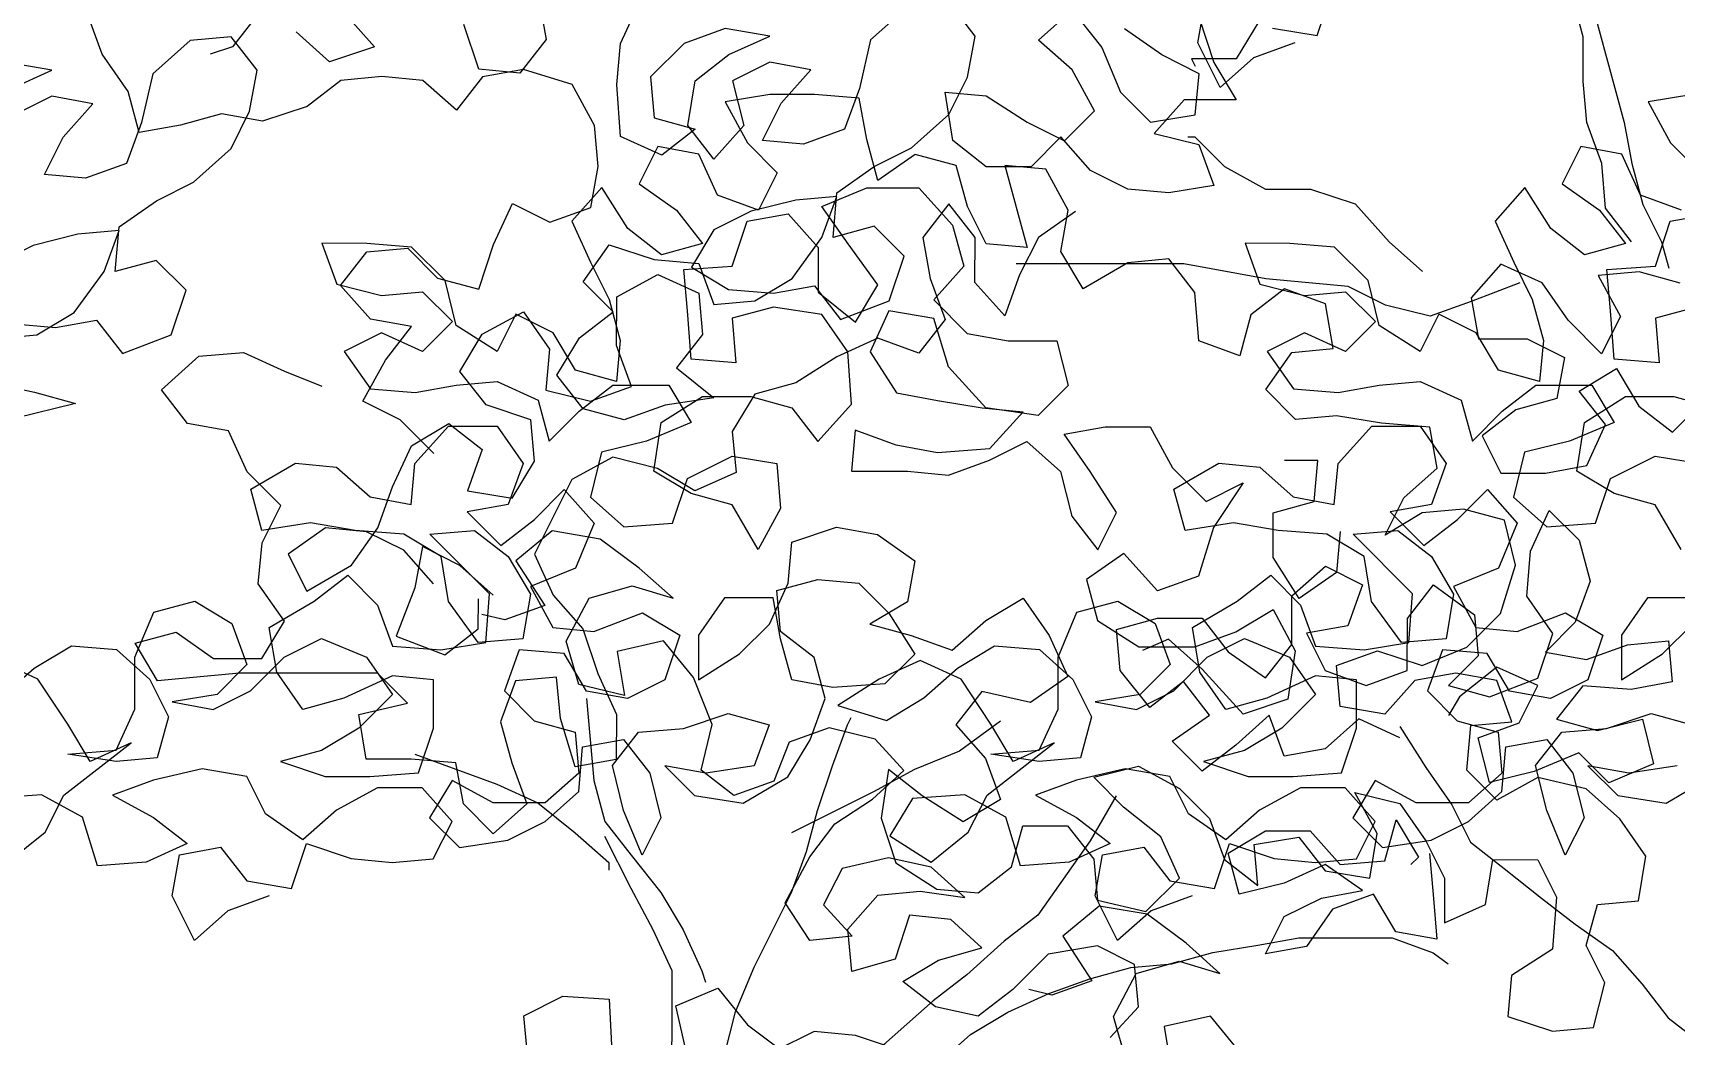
# Model space of a CAD drawing. Header units: inches. Extents: x 350994 to 353538, y 1581369 to 1583842.
# Drawn here: x 351545.255 to 351545.972, y 1583552.022 to 1583552.46 of the extents above; entities that cross this region are included whole.
import ezdxf

# ---------------------------------------------------------------- set-up
doc = ezdxf.new("R2010")
doc.units = ezdxf.units.IN
doc.header["$MEASUREMENT"] = 0
doc.linetypes.add('1', pattern=[0])
doc.layers.add('FOREST', color=96, linetype='Continuous')
doc.layers.add('TREE', color=81, linetype='1')

# ---------------------------------------------------------------- blocks, each defined once
blk = doc.blocks.new('TREE_4')
at = {"color": 94}
for points in [[(1490.8, 6476.1), (1458.9, 6464.5), (1432.9, 6441.4), (1415.6, 6476.1), (1421.4, 6507.9)], [(1473.4, 6487.6), (1508.1, 6481.8), (1519.7, 6516.5)], [(-1657.6, 5744.7), (-1683.6, 5770.7), (-1712.5, 5785.2), (-1695.1, 5817), (-1674.9, 5843), (-1706.7, 5848.8), (-1729.8, 5874.9), (-1709.5, 5900.9), (-1677.7, 5903.7), (-1654.6, 5880.6), (-1622.8, 5871.9), (-1611.2, 5906.6), (-1596.7, 5938.4), (-1567.8, 5923.9), (-1536, 5935.4), (-1530.2, 5967.2), (-1533.1, 5999), (-1550.4, 6030.8), (-1588, 6042.4), (-1619.8, 6036.7), (-1640, 6010.7), (-1666, 6033.8), (-1697.8, 6036.8), (-1729.6, 6033.9), (-1755.7, 6013.7), (-1790.4, 6002.2), (-1822.2, 6008), (-1854, 5999.3), (-1885.8, 5993.6), (-1894.5, 6025.4), (-1914.7, 6054.3), (-1926.2, 6086.1)], [(696, 5814.8), (664.1, 5803.3), (638.1, 5780.2), (620.8, 5814.9), (626.6, 5846.7), (658.4, 5852.5), (678.6, 5826.4), (713.3, 5820.6), (724.9, 5855.3), (759.6, 5843.7), (791.4, 5840.8), (823.2, 5843.6), (837.7, 5872.5), (814.6, 5898.6), (779.9, 5898.6), (748.1, 5881.3), (722, 5858.2), (693.1, 5878.4), (678.7, 5907.4), (644, 5913.2), (606.4, 5904.5), (574.6, 5893), (606.4, 5875.6), (632.4, 5855.4), (600.6, 5840.9), (563, 5838.1), (551.4, 5875.7), (519.7, 5893.1), (479.2, 5890.2)], [(493.6, 5841), (522.5, 5864.1), (537, 5893), (589.1, 5933.5), (557.3, 5919), (539.9, 5948), (516.8, 5982.7), (485.1, 5997.2)], [(487.9, 5968.3), (514, 5991.4), (542.9, 6008.7), (577.6, 6005.8), (603.6, 5982.6), (618, 5953.7), (609.3, 5921.9), (577.5, 5919), (539.9, 5924.8), (577.5, 5927.7), (592, 5959.5), (592, 6000), (606.5, 6034.7), (638.3, 6043.3), (667.2, 6025.9), (678.8, 5994.1), (655.6, 5971), (620.9, 5965.2), (652.7, 5959.4), (681.6, 5973.9), (707.7, 5999.9), (736.6, 6014.3), (771.3, 5999.8), (791.5, 5970.9), (765.5, 5944.9), (736.5, 5927.6), (704.7, 5918.9), (739.4, 5907.3), (774.1, 5907.3), (811.7, 5910.1), (823.3, 5944.8), (823.3, 5982.4), (791.5, 5985.3), (753.9, 5968), (722.1, 5959.4), (701.9, 5988.3), (696.1, 6023), (730.9, 6043.2), (756.9, 6063.4), (780, 6040.3), (791.5, 6008.5), (829.1, 6005.5), (863.8, 6011.3), (866.8, 6048.9), (820.5, 6095.2), (855.2, 6098), (881.2, 6077.8), (898.6, 6048.8), (892.7, 6014.2), (858, 6011.3), (834.9, 6043.1), (829.2, 6077.8), (800.3, 6095.2), (762.7, 6098.1), (728, 6103.9), (690.4, 6098.2), (681.8, 6130), (716.5, 6150.2), (748.3, 6147.3), (774.3, 6124.1), (806.1, 6118.3), (809, 6150.1), (835.1, 6179), (872.7, 6179), (892.9, 6150), (881.3, 6118.2), (849.5, 6112.5), (875.5, 6086.4), (901.5, 6106.7), (924.7, 6129.8), (947.8, 6103.7), (933.3, 6069), (898.6, 6054.6), (915.9, 6022.8), (947.7, 6019.9), (985.3, 6034.3), (1014.2, 6016.9), (1002.6, 5982.2), (973.7, 5967.8), (941.9, 5973.6), (924.5, 6002.6), (889.8, 6005.5), (878.3, 5973.7), (901.4, 5950.5), (933.2, 5941.8), (936, 5910), (910, 5886.9), (869.5, 5887), (837.7, 5904.3), (820.3, 5875.4), (843.4, 5852.3), (881, 5858), (910, 5872.5), (936, 5895.6), (938.9, 5930.3), (970.7, 5936), (991, 5910), (999.6, 5875.3), (985.1, 5846.4), (970.7, 5881.1), (962, 5915.8), (982.3, 5941.8), (1017, 5944.6), (1051.7, 5956.2), (1083.5, 5947.5), (1071.9, 5915.7), (1034.3, 5909.9), (1002.5, 5915.7), (1025.6, 5892.6), (1063.2, 5886.8), (1097.9, 5907), (1115.3, 5935.9), (1126.9, 5967.7), (1118.3, 5999.5), (1092.3, 6019.8), (1089.4, 6051.6), (1121.2, 6060.2), (1153, 6057.3), (1176.1, 6034.1), (1196.3, 6002.3), (1173.2, 5979.2), (1132.7, 5976.3), (1100.9, 5982.2), (1092.2, 6014), (1086.5, 6045.8), (1048.9, 6045.8), (1028.6, 6016.9), (1028.6, 5982.2), (1060.4, 6002.4), (1083.6, 6025.5), (1098.1, 6057.3), (1101, 6089.1), (1135.7, 6100.7), (1167.5, 6094.9), (1196.4, 6074.6), (1190.6, 6042.8), (1161.6, 6025.5), (1193.4, 6016.8), (1225.2, 6005.2), (1251.3, 6028.3), (1280.2, 6045.6), (1300.4, 6016.7), (1314.9, 5984.9), (1285.9, 5964.6), (1248.3, 5973.3), (1228.1, 5947.3), (1251.2, 5921.3), (1262.7, 5889.5), (1233.8, 5872.2), (1202, 5892.4), (1176, 5912.7), (1170.2, 5875.1), (1181.7, 5840.4), (1213.5, 5820.1), (1245.3, 5817.2), (1271.3, 5837.4), (1280, 5869.2), (1314.7, 5869.2), (1335, 5843.2), (1337.8, 5811.4), (1375.4, 5802.6), (1401.4, 5828.6), (1387, 5860.5), (1358.1, 5883.6), (1335, 5906.8), (1369.7, 5915.4), (1401.5, 5898), (1424.6, 5874.9), (1436.2, 5843.1), (1462.2, 5822.8), (1459.3, 5854.6), (1494, 5860.4), (1514.2, 5834.3), (1548.9, 5828.5), (1554.7, 5863.2), (1537.4, 5895), (1572.1, 5886.3), (1592.3, 5857.4), (1606.7, 5828.5), (1606.7, 5793.8), (1638.5, 5808.2), (1644.3, 5842.9), (1679, 5842.8), (1693.5, 5813.9), (1690.5, 5773.4), (1658.7, 5753.2), (1655.8, 5721.4), (1690.5, 5709.8), (1722.3, 5712.7), (1731, 5747.4), (1716.6, 5776.3), (1725.3, 5808.1), (1757.1, 5811), (1762.9, 5845.7), (1742.7, 5874.6), (1716.7, 5897.7), (1679.1, 5906.5), (1647.3, 5889.1), (1624.2, 5912.3), (1627.1, 5947), (1658.9, 5949.8), (1647.3, 5981.7), (1615.5, 5987.5), (1583.7, 5981.7), (1560.6, 5955.7), (1525.9, 5961.5), (1523, 5993.3), (1554.8, 6004.9), (1589.5, 5993.3), (1624.2, 6007.7), (1650.3, 6033.7), (1661.9, 6071.3), (1653.2, 6106), (1621.4, 6114.7), (1589.6, 6111.8), (1560.7, 6094.5), (1575.2, 6123.4), (1601.2, 6146.5), (1595.5, 6178.3), (1557.9, 6181.2), (1523.2, 6187.1), (1491.4, 6184.2), (1468.3, 6207.3), (1488.6, 6236.2), (1520.4, 6239.1), (1514.6, 6273.8), (1482.8, 6285.4), (1456.8, 6265.2), (1448.1, 6233.4), (1416.3, 6245), (1413.4, 6282.6), (1393.2, 6308.6), (1361.4, 6305.7), (1326.7, 6285.5), (1309.4, 6314.5), (1315.2, 6346.3), (1297.9, 6378.1), (1266.1, 6381), (1283.4, 6317.4), (1251.5, 6320.3), (1237.1, 6349.2), (1228.5, 6381), (1196.7, 6389.7), (1167.7, 6369.5), (1159.1, 6401.3), (1153.3, 6433.2), (1118.7, 6436.1), (1084, 6436.1), (1049.3, 6430.4), (1066.6, 6398.5), (1089.7, 6375.4), (1075.2, 6346.5), (1043.4, 6358.1), (1029, 6389.9), (997.2, 6395.7), (982.7, 6366.8), (1011.6, 6346.5), (1031.8, 6320.5), (1000, 6311.9), (974, 6332.1), (953.8, 6363.9), (930.6, 6337.9), (945.1, 6306.1), (959.5, 6277.2), (968.1, 6245.4), (965.2, 6213.6), (933.4, 6222.3), (916.1, 6251.2), (887.2, 6265.7), (872.7, 6236.8), (840.9, 6257.1), (832.3, 6291.8), (806.3, 6317.8), (771.6, 6320.7), (736.9, 6320.8), (748.4, 6289), (783.1, 6280.3), (814.9, 6283.1), (838, 6260), (814.9, 6236.9), (783.1, 6251.3), (754.2, 6236.9), (774.4, 6208), (809.1, 6205.1), (840.9, 6210.8), (872.7, 6213.7), (904.5, 6199.2), (913.1, 6167.4), (936.3, 6190.5), (962.3, 6210.7), (1005.7, 6210.7), (1023, 6181.7), (988.3, 6167.3), (953.6, 6158.7), (944.9, 6124), (970.9, 6100.8), (1008.5, 6103.7), (1020.1, 6138.4), (1054.8, 6155.7), (1089.5, 6149.9), (1092.3, 6115.2), (1075, 6083.4), (1054.8, 6118.1), (1023, 6126.8), (994.1, 6144.2), (999.9, 6181.7), (1031.7, 6202), (1069.3, 6201.9), (1101.1, 6193.2), (1121.3, 6167.2), (1147.3, 6196.1), (1144.5, 6236.6), (1124.3, 6265.5), (1086.7, 6271.3), (1054.9, 6262.7), (1057.7, 6228), (1023.1, 6230.9), (1020.2, 6268.5), (1017.3, 6300.3), (1054.9, 6303.1), (1066.5, 6337.8), (1098.3, 6343.6), (1121.4, 6317.5), (1121.4, 6282.8), (1150.3, 6259.7), (1167.7, 6288.6), (1144.6, 6320.4), (1124.4, 6349.3), (1159.1, 6363.8), (1199.5, 6363.7), (1225.5, 6334.8), (1234.2, 6303), (1211, 6277), (1237, 6250.9), (1268.8, 6245.1), (1306.4, 6245.1), (1315.1, 6210.4), (1291.9, 6187.3), (1251.4, 6193.1), (1222.5, 6224.9), (1211, 6262.5), (1176.3, 6268.3), (1161.8, 6236.5), (1182.1, 6204.7), (1213.9, 6198.9), (1248.5, 6193.1), (1280.3, 6190.2), (1254.3, 6161.3), (1213.8, 6158.4), (1182, 6164.2), (1150.2, 6175.8), (1147.3, 6144), (1190.7, 6144), (1222.5, 6141.1), (1254.3, 6152.6), (1283.2, 6167), (1309.2, 6143.9), (1317.9, 6109.2), (1338.1, 6083.1), (1352.6, 6112), (1332.3, 6143.9), (1312.1, 6172.8), (1343.9, 6178.5), (1378.6, 6178.5), (1396, 6146.7), (1422, 6120.6), (1450.9, 6135.1), (1427.7, 6100.4), (1416.1, 6062.8), (1384.3, 6051.3), (1358.3, 6080.2), (1329.4, 6060), (1338, 6028.2), (1369.8, 6007.9), (1413.2, 6007.9), (1445, 6019.4), (1473.9, 6036.7), (1491.2, 6004.9), (1485.4, 5967.3), (1450.7, 5955.8), (1418.9, 5990.5), (1392.9, 6013.7), (1372.7, 6005)], [(1411.3, 5814.8), (1379.5, 5803.3), (1353.4, 5780.2), (1336.1, 5814.9), (1341.9, 5846.7), (1373.7, 5852.5), (1393.9, 5826.4), (1428.6, 5820.6), (1440.2, 5855.3), (1474.9, 5843.7), (1506.7, 5840.8), (1538.5, 5843.6), (1553, 5872.5), (1529.9, 5898.6), (1495.2, 5898.6), (1463.4, 5881.3), (1437.3, 5858.2), (1408.4, 5878.4), (1394, 5907.4), (1359.3, 5913.2), (1321.7, 5904.5), (1289.9, 5893), (1321.7, 5875.6), (1347.7, 5855.4), (1315.9, 5840.9), (1278.3, 5838.1), (1266.8, 5875.7), (1235, 5893.1), (1194.5, 5890.2), (1177.1, 5861.3), (1208.9, 5841), (1237.8, 5864.1), (1252.3, 5893), (1304.4, 5933.5), (1272.6, 5919), (1255.3, 5948), (1232.2, 5982.7), (1200.4, 5997.2), (1168.6, 5982.7), (1136.7, 5962.5), (1174.3, 5950.9), (1203.2, 5968.3), (1229.3, 5991.4), (1258.2, 6008.7), (1292.9, 6005.8), (1318.9, 5982.6), (1333.3, 5953.7), (1324.6, 5921.9), (1292.8, 5919), (1255.2, 5924.8), (1292.8, 5927.7), (1307.3, 5959.5), (1307.4, 6000), (1321.8, 6034.7), (1353.7, 6043.3), (1382.6, 6025.9), (1394.1, 5994.1), (1370.9, 5971), (1336.2, 5965.2), (1368, 5959.4), (1397, 5973.9), (1423, 5999.9), (1451.9, 6014.3), (1486.6, 5999.8), (1506.8, 5970.9), (1480.8, 5944.9), (1451.9, 5927.6), (1420, 5918.9), (1454.7, 5907.3), (1489.4, 5907.3), (1527, 5910.1), (1538.6, 5944.8), (1538.6, 5982.4), (1506.8, 5985.3), (1469.2, 5968), (1437.4, 5959.4), (1417.2, 5988.3), (1411.5, 6023), (1446.2, 6043.2), (1472.2, 6063.4), (1495.3, 6040.3), (1506.9, 6008.5), (1544.5, 6005.5), (1579.2, 6011.3), (1582.1, 6048.9), (1535.9, 6095.2), (1570.6, 6098), (1596.6, 6077.8), (1613.9, 6048.8), (1608.1, 6014.2), (1573.4, 6011.3), (1550.3, 6043.1), (1544.5, 6077.8), (1515.6, 6095.2), (1478, 6098.1), (1443.3, 6103.9), (1405.8, 6098.2), (1397.1, 6130), (1431.8, 6150.2), (1463.6, 6147.3), (1489.6, 6124.1), (1521.4, 6118.3), (1524.3, 6150.1), (1550.4, 6179), (1588, 6179), (1608.2, 6150), (1596.6, 6118.2), (1564.8, 6112.5), (1590.8, 6086.4), (1616.8, 6106.7), (1640, 6129.8), (1663.1, 6103.7), (1648.6, 6069), (1613.9, 6054.6), (1631.2, 6022.8), (1663, 6019.9), (1700.6, 6034.3), (1729.5, 6016.9), (1717.9, 5982.2), (1689, 5967.8), (1657.2, 5973.6), (1639.9, 6002.6), (1605.2, 6005.5), (1593.6, 5973.7), (1616.7, 5950.5), (1648.5, 5941.8), (1651.3, 5910), (1625.3, 5886.9), (1584.8, 5887), (1553, 5904.3), (1535.7, 5875.4), (1558.8, 5852.3), (1596.4, 5858), (1625.3, 5872.5), (1651.3, 5895.6), (1654.3, 5930.3), (1686.1, 5936), (1706.3, 5910), (1714.9, 5875.3), (1700.4, 5846.4), (1686, 5881.1), (1677.4, 5915.8), (1697.6, 5941.8), (1732.3, 5944.6), (1767, 5956.2), (1798.8, 5947.5)], [(1787.2, 5915.7), (1749.6, 5909.9), (1717.8, 5915.7), (1741, 5892.6), (1778.5, 5886.8), (1813.3, 5907)], [(1801.8, 6045.8), (1764.2, 6045.8), (1744, 6016.9), (1743.9, 5982.2), (1775.8, 6002.4), (1798.9, 6025.5)], [(1799.3, 6436.1), (1764.6, 6430.4), (1781.9, 6398.5), (1805, 6375.4)], [(1790.5, 6346.5), (1758.7, 6358.1), (1744.3, 6389.9), (1712.5, 6395.7), (1698, 6366.8), (1726.9, 6346.5), (1747.1, 6320.5), (1715.3, 6311.9), (1689.3, 6332.1), (1669.1, 6363.9), (1646, 6337.9), (1660.4, 6306.1), (1674.8, 6277.2), (1683.5, 6245.4), (1680.5, 6213.6), (1648.7, 6222.3), (1631.4, 6251.2), (1602.5, 6265.7), (1588, 6236.8), (1556.2, 6257.1), (1547.6, 6291.8), (1521.6, 6317.8), (1486.9, 6320.7), (1452.2, 6320.8), (1463.8, 6289), (1498.4, 6280.3), (1530.2, 6283.1), (1553.4, 6260), (1530.2, 6236.9), (1498.4, 6251.3), (1469.5, 6236.9), (1489.7, 6208), (1524.4, 6205.1), (1556.2, 6210.8), (1588, 6213.7), (1619.8, 6199.2), (1628.4, 6167.4), (1651.6, 6190.5), (1677.6, 6210.7), (1721, 6210.7), (1738.3, 6181.7), (1703.6, 6167.3), (1668.9, 6158.7), (1660.2, 6124), (1686.2, 6100.8), (1723.8, 6103.7), (1735.4, 6138.4), (1770.1, 6155.7), (1804.8, 6149.9)], [(1790.3, 6083.4), (1770.1, 6118.1), (1738.3, 6126.8), (1709.4, 6144.2), (1715.2, 6181.7), (1747, 6202), (1784.6, 6201.9), (1816.4, 6193.2)], [(1802, 6271.3), (1770.2, 6262.7), (1773.1, 6228), (1738.4, 6230.9), (1735.5, 6268.5), (1732.7, 6300.3), (1770.2, 6303.1), (1781.8, 6337.8), (1813.7, 6343.6)], [(-763.6, 6380), (-778.1, 6348.2), (-789.7, 6316.4), (-807.1, 6284.6), (-810, 6252.8), (-798.5, 6189.2), (-784.1, 6160.3), (-775.4, 6128.4), (-761, 6096.6), (-735.1, 6001.2), (-729.3, 5969.4), (-720.7, 5937.6), (-706.2, 5908.6), (-700.5, 5888.4)], [(473.7, 6214), (514.2, 6205.3), (546, 6196.6), (499.7, 6185.1)], [(-729.4, 5908.7), (-749.6, 5934.7), (-752.4, 5969.4), (-764, 6001.2), (-766.8, 6033), (-766.8, 6067.7), (-775.5, 6099.5), (-789.9, 6128.5), (-810.1, 6157.4), (-841.9, 6169), (-893.9, 6209.5), (-917, 6235.5), (-922.8, 6238.4)], [(-1657.7, 5643.5), (-1680.8, 5669.6), (-1709.7, 5684), (-1741.5, 5687), (-1770.5, 5666.7), (-1756, 5637.8), (-1721.3, 5658), (-1701, 5686.9), (-1689.5, 5718.7), (-1675, 5750.5), (-1646, 5767.8), (-1620, 5747.6), (-1631.6, 5715.8), (-1596.9, 5710), (-1579.6, 5738.8), (-1582.4, 5770.7), (-1617.1, 5782.3), (-1637.3, 5808.3), (-1620, 5837.2), (-1588.1, 5854.5), (-1567.9, 5825.6), (-1570.8, 5793.8), (-1536.2, 5785.1), (-1504.3, 5796.6), (-1515.9, 5828.4), (-1515.8, 5866), (-1484, 5883.3), (-1452.2, 5868.8), (-1449.4, 5837), (-1469.6, 5811), (-1440.7, 5787.9), (-1478.3, 5782.1), (-1510.1, 5770.6), (-1541.9, 5779.3), (-1562.2, 5805.3), (-1544.8, 5834.2), (-1518.7, 5854.4), (-1541.9, 5877.6), (-1521.6, 5906.5), (-1486.9, 5894.9), (-1452.2, 5892), (-1440.7, 5860.2), (-1408.9, 5863), (-1379.9, 5880.3), (-1356.8, 5912.1), (-1345.2, 5943.9), (-1377, 5941.1), (-1411.7, 5932.4), (-1440.6, 5918), (-1458, 5889.1), (-1429.1, 5871.7), (-1394.4, 5868.8), (-1362.6, 5874.5), (-1342.4, 5848.5), (-1304.8, 5862.9), (-1293.2, 5897.6), (-1316.3, 5920.8), (-1348.1, 5912.1), (-1345.2, 5946.8), (-1316.3, 5967), (-1287.3, 5981.5), (-1258.4, 6007.4), (-1243.9, 6036.3), (-1238.1, 6068.1), (-1258.3, 6094.2)], [(-1290.1, 6091.3), (-1319.1, 6065.3), (-1327.8, 6027.7), (-1339.4, 5996), (-1371.2, 5984.4), (-1403, 5987.3), (-1388.5, 6016.2), (-1365.3, 6042.2), (-1397.1, 6048.1), (-1426.1, 6033.6), (-1417.4, 5998.9), (-1440.6, 5972.9), (-1460.8, 5999), (-1455, 6033.6), (-1428.9, 6053.9), (-1397.1, 6068.3), (-1431.8, 6074.1), (-1463.6, 6062.6), (-1489.7, 6036.6), (-1486.8, 6004.8), (-1455, 5996.1), (-1481, 5975.8), (-1512.8, 5990.3), (-1515.7, 6030.8), (-1512.8, 6062.6), (-1498.3, 6094.4)], [(-1576.3, 6097.4), (-1570.6, 6065.6), (-1590.9, 6039.6), (-1622.7, 6042.5), (-1634.2, 6077.2)], [(-1726.7, 6085.9), (-1703.6, 6059.9), (-1738.3, 6048.4), (-1764.3, 6071.5)], [(-1793.2, 6086), (-1813.5, 6060), (-1830.8, 6054.2)], [(1526, 6097.4), (1523.1, 6065.6), (1494.2, 6045.4), (1474, 6077.2), (1474, 6111.9), (1505.8, 6120.6), (1508.7, 6152.4), (1482.7, 6152.4)], [(-1997, 5833.7), (-1965.2, 5836.6), (-1936.3, 5853.9), (-1913.1, 5885.7), (-1901.5, 5917.5), (-1933.4, 5914.6), (-1968.1, 5906), (-1997, 5891.5)], [(-1985.5, 5845.3), (-1950.8, 5842.3), (-1919, 5848.1), (-1898.7, 5822.1), (-1861.1, 5836.5), (-1849.5, 5871.2), (-1872.7, 5894.3), (-1904.5, 5885.7), (-1901.5, 5920.4), (-1872.6, 5940.6), (-1843.7, 5955), (-1814.7, 5981), (-1800.3, 6009.9), (-1794.5, 6041.7), (-1814.7, 6067.7), (-1846.5, 6064.9), (-1875.4, 6038.9), (-1884.1, 6001.3), (-1895.7, 5969.5), (-1927.5, 5958), (-1959.3, 5960.9), (-1944.8, 5989.8), (-1921.7, 6015.8), (-1953.5, 6021.6), (-1982.4, 6007.2)], [(-1985.3, 6027.4), (-1953.5, 6041.8), (-1988.2, 6047.7)], [(-1064.6, 6082.4), (-1053.1, 6047.7), (-1035.7, 6018.8), (-1076.2, 6018.8), (-1099.4, 5992.8), (-1064.7, 5984.1), (-1053.2, 5952.3), (-1087.9, 5946.6), (-1119.7, 5949.5), (-1148.6, 5964), (-1171.7, 5990), (-1194.8, 5966.9), (-1229.5, 5966.9), (-1255.5, 5987.2), (-1261.3, 6024.8), (-1229.5, 6021.9), (-1197.7, 6001.6), (-1168.8, 5987.1), (-1145.6, 6010.2), (-1162.9, 6042.1), (-1188.9, 6065.2), (-1162.9, 6088.3), (-1139.8, 6059.4), (-1125.4, 6024.7), (-1102.3, 6001.5), (-1067.6, 6007.3), (-1064.6, 6039.1), (-1093.5, 6053.6), (-1122.4, 6073.8)], [(-1018.3, 6079.5), (-1035.7, 6050.6), (-1070.4, 6050.6), (-1067.5, 6044.9)], [(-891.3, 5885.7), (-917.3, 5908.8), (-943.3, 5937.8), (-978, 5949.4), (-1012.7, 5949.4), (-1044.5, 5966.8), (-1067.6, 5989.9), (-1073.4, 5989.9)], [(-691.8, 5876.8), (-723.6, 5885.5), (-755.4, 5882.7), (-738.1, 5850.8), (-752.6, 5821.9), (-778.6, 5848), (-798.8, 5876.9), (-830.6, 5891.4), (-853.7, 5865.4), (-848, 5833.6), (-810.4, 5833.6), (-781.5, 5819.1), (-787.3, 5787.3), (-819.1, 5778.6), (-845.2, 5758.4), (-830.7, 5729.5), (-796, 5729.5), (-764.2, 5735.2), (-749.7, 5767), (-770, 5793), (-741, 5810.4), (-723.7, 5781.4), (-697.7, 5761.2), (-674.5, 5784.3)], [(941.9, 5967.8), (947.6, 5904.2), (956.2, 5872.4), (976.4, 5846.4), (999.5, 5817.4), (1016.9, 5788.5), (1031.3, 5756.7), (1034.2, 5748)], [(1352.4, 5892.3), (1332.1, 5857.6), (1291.6, 5799.8), (1265.5, 5779.6), (1236.6, 5753.6), (1210.5, 5733.4), (1158.4, 5687.2)], [(1048.6, 5690.2), (1057.3, 5724.9), (1071.8, 5759.6), (1100.7, 5817.4), (1112.3, 5849.1), (1121, 5880.9), (1132.6, 5915.6), (1144.2, 5947.4), (1147.1, 5953.2)], [(1262.8, 5950.2), (1230.9, 5927.1), (1196.2, 5912.7), (1164.4, 5895.4), (1100.8, 5863.6)], [(-1160.2, 5932.2), (-1189.1, 5912), (-1203.6, 5883.1), (-1215.2, 5851.3), (-1238.3, 5877.3), (-1238.2, 5912), (-1258.5, 5938.1), (-1278.7, 5912.1), (-1273, 5880.2), (-1261.4, 5848.4), (-1281.7, 5822.4), (-1313.5, 5834), (-1345.3, 5819.6), (-1377.1, 5799.4), (-1408.9, 5790.7), (-1426.3, 5761.8), (-1423.4, 5730), (-1455.3, 5715.6), (-1484.2, 5733), (-1518.8, 5741.7), (-1550.7, 5724.4), (-1579.6, 5666.6), (-1565.2, 5634.7), (-1542.1, 5608.7), (-1530.6, 5574), (-1516.1, 5542.2), (-1516.2, 5507.5), (-1548, 5501.7), (-1559.5, 5539.3), (-1562.4, 5571.1), (-1594.2, 5568.3), (-1605.8, 5536.5), (-1597.1, 5504.7), (-1585.6, 5472.9), (-1611.6, 5449.7), (-1634.7, 5472.9), (-1640.5, 5504.7), (-1675.2, 5507.6), (-1709.9, 5507.7), (-1715.6, 5542.4), (-1678, 5551), (-1701.2, 5574.2), (-1808.1, 5574.3), (-1871.7, 5568.5), (-1889.1, 5597.5), (-1857.3, 5606.1), (-1828.4, 5585.8), (-1790.8, 5585.8), (-1773.4, 5614.7), (-1793.6, 5643.6), (-1790.7, 5675.4), (-1776.2, 5704.3), (-1802.2, 5730.4), (-1816.6, 5762.2), (-1848.4, 5768), (-1868.6, 5794), (-1839.7, 5820), (-1805, 5822.9), (-1773.2, 5808.4), (-1744.3, 5796.8)], [(808.8, 5924.6), (872.4, 5901.4), (904.2, 5886.9), (933.1, 5863.8), (959.1, 5840.6), (959.1, 5834.8)], [(-816.1, 5876.9), (-853.7, 5862.5), (-885.6, 5851), (-920.2, 5859.7), (-949.1, 5874.2), (-1012.7, 5880), (-1076.3, 5891.6), (-1206.4, 5891.7)], [(987.7, 5511), (996.4, 5548.6), (999.3, 5580.4), (1005.1, 5612.2), (1008.1, 5646.9), (1008.2, 5756.7), (993.7, 5788.5), (976.4, 5820.4), (956.2, 5860.9)], [(-909, 5533), (-888.8, 5501.1), (-868.6, 5472.2), (-854.1, 5443.3), (-828.1, 5423), (-799.2, 5399.9), (-773.2, 5379.6), (-744.3, 5359.3), (-721.2, 5333.3), (-701, 5307.2), (-675, 5287)], [(1019.5, 5470.5), (1039.7, 5502.3), (1062.9, 5531.1), (1086.1, 5562.9), (1106.3, 5588.9), (1132.4, 5612), (1161.3, 5635.1), (1187.3, 5658.3), (1213.4, 5684.2), (1239.4, 5707.4), (1268.4, 5724.7), (1300.2, 5739.1), (1332, 5750.6), (1363.8, 5759.3), (1395.6, 5762.1), (1427.4, 5770.8), (1462.1, 5776.5), (1493.9, 5782.3), (1566.2, 5782.2), (1598, 5770.6), (1609.6, 5762)], [(-909, 5524.3), (-940.8, 5538.8), (-966.8, 5515.7), (-998.6, 5509.9), (-1010.2, 5541.7), (-1036.2, 5518.6), (-1062.2, 5498.4), (-1085.4, 5521.5), (-1056.4, 5541.8), (-1076.6, 5567.8), (-1102.7, 5547.6), (-1125.8, 5576.5), (-1128.6, 5608.3), (-1096.8, 5617), (-1062.1, 5616.9), (-1041.9, 5590.9), (-1013, 5570.6), (-992.8, 5596.6), (-992.7, 5634.2), (-966.7, 5657.3), (-937.8, 5642.8), (-949.4, 5611.1), (-981.2, 5605.3), (-966.8, 5576.4), (-935, 5564.8), (-903.2, 5576.3), (-903.1, 5616.8), (-882.9, 5642.8), (-851.1, 5619.6), (-848.2, 5587.8), (-871.4, 5564.7), (-839.6, 5556), (-802, 5570.4), (-790.4, 5605.1), (-810.6, 5634.1), (-807.7, 5668.8), (-793.2, 5700.5), (-770.1, 5677.4), (-761.4, 5645.6), (-773, 5613.8), (-796.2, 5590.7), (-764.4, 5584.9), (-732.5, 5596.4), (-700.7, 5599.3), (-697.9, 5567.5), (-729.7, 5561.7), (-767.3, 5564.6), (-787.5, 5538.6), (-755.7, 5529.9), (-721, 5538.6), (-712.4, 5503.9), (-747.1, 5489.4), (-770.2, 5512.6), (-804.9, 5498.2), (-839.6, 5489.5), (-848.3, 5524.2), (-816.4, 5535.8), (-802, 5564.7), (-833.8, 5579.1), (-862.7, 5556), (-871.4, 5541.6)], [(-1584.6, 5275.9), (-1587.8, 5308.7), (-1557.7, 5323.9), (-1521.6, 5321.6), (-1519.9, 5286.3)], [(-1462.9, 5284.5), (-1470.1, 5316.4), (-1437.6, 5330), (-1414.4, 5301.7), (-1386.6, 5280.7)], [(-1296.8, 5282.1), (-1330.8, 5293.3), (-1362.9, 5296.6), (-1393, 5281.4)], [(-1133.4, 5291.8), (-1111.5, 5315.6), (-1114.7, 5348.4), (-1143.2, 5362.9), (-1181.5, 5356.4), (-1208.9, 5329.2), (-1235.7, 5308.5), (-1268.8, 5315.7), (-1294.1, 5335.2), (-1266.4, 5351.9), (-1233, 5361.5), (-1256.8, 5383.4), (-1288.9, 5386.6), (-1300.1, 5352.6), (-1333.6, 5343), (-1336.8, 5375.8), (-1313.4, 5402.1), (-1280.6, 5405.3), (-1246, 5400.5), (-1272.2, 5423.9), (-1305.3, 5431.1), (-1341.2, 5423), (-1355.7, 5394.6), (-1333.5, 5370.3), (-1366.3, 5367.1), (-1385.4, 5396.3), (-1366.3, 5432), (-1346.8, 5457.4), (-1317.6, 5476.6), (-1293.3, 5498.8), (-1315.6, 5523.1), (-1351.1, 5531.9), (-1382.1, 5520.7), (-1394.2, 5490.7), (-1425.2, 5479.5), (-1450.5, 5499), (-1441.8, 5534.5), (-1456.3, 5571), (-1479.5, 5599.3), (-1515.4, 5591.2), (-1509.7, 5556.9), (-1545.2, 5565.6), (-1554.9, 5599.1), (-1537.2, 5632.4), (-1503.8, 5642), (-1472.2, 5632.4), (-1498.5, 5655.8), (-1528.7, 5678.3), (-1565.8, 5684.6), (-1594.1, 5661.5), (-1571.6, 5626.7), (-1602.6, 5615.6), (-1620.3, 5619.9)], [(-1611.5, 5634.8), (-1637.5, 5657.9), (-1666.4, 5672.4), (-1672.2, 5640.6), (-1686.7, 5603.1), (-1649.1, 5588.6), (-1623.1, 5608.8), (-1623, 5631.9)], [(-885.9, 5434.6), (-883.1, 5402.8), (-880.2, 5368.1), (-912, 5373.9), (-929.3, 5402.9), (-961.1, 5391.3), (-981.4, 5362.4), (-1013.2, 5356.7), (-998.7, 5385.6), (-969.8, 5400), (-938, 5405.8), (-966.9, 5426), (-998.7, 5411.6), (-1033.4, 5403), (-1042.1, 5434.8), (-1013.1, 5452.1), (-978.4, 5452.1), (-955.3, 5426), (-920.6, 5428.9), (-911.9, 5460.7), (-894.6, 5431.7), (-900.4, 5426)], [(-1032.4, 5280.1), (-1055.6, 5308.4), (-1091.5, 5300.3), (-1085.8, 5265.9)], [(-1121.3, 5274.7), (-1131, 5308.1), (-1113.3, 5341.5), (-1079.9, 5351.1), (-1048.4, 5341.4), (-1074.6, 5364.9), (-1104.8, 5387.4), (-1141.9, 5393.7), (-1170.2, 5370.5), (-1147.7, 5335.8), (-1178.7, 5324.6), (-1196.4, 5329)]]:
    blk.add_lwpolyline(points, dxfattribs=at)

msp = doc.modelspace()

# ---------------------------------------------------------------- hatches: boundary and pattern name
at = {"layer": 'FOREST', "lineweight": 5}
h = msp.add_hatch(dxfattribs=at)
h.set_pattern_fill('ANSI31', color=96, scale=50, style=0)
h.paths.add_polyline_path([(351604.92742, 1583347.98001), (351663.00361, 1583522.95042), (351611.87793, 1583545.35936), (351490.29156, 1583598.08515), (351436.56964, 1583404.46462), (351529.74504, 1583373.17051)])
h.paths.add_polyline_path([(351517.5086, 1583480.13966), (351575.36575, 1583480.13966), (351575.36575, 1583465.13966), (351517.5086, 1583465.13966)], flags=24)

# ---------------------------------------------------------------- block references
at = {"layer": 'TREE', "lineweight": 5, "xscale": 0.0005632341344607994, "yscale": 0.0005632341490127146, "zscale": 0.0005632341444477617}
for p in [(351546.36341, 1583549.04049), (351544.96593, 1583548.80779)]:
    msp.add_blockref('TREE_4', p, dxfattribs=at)

doc.saveas('drawing.dxf')
